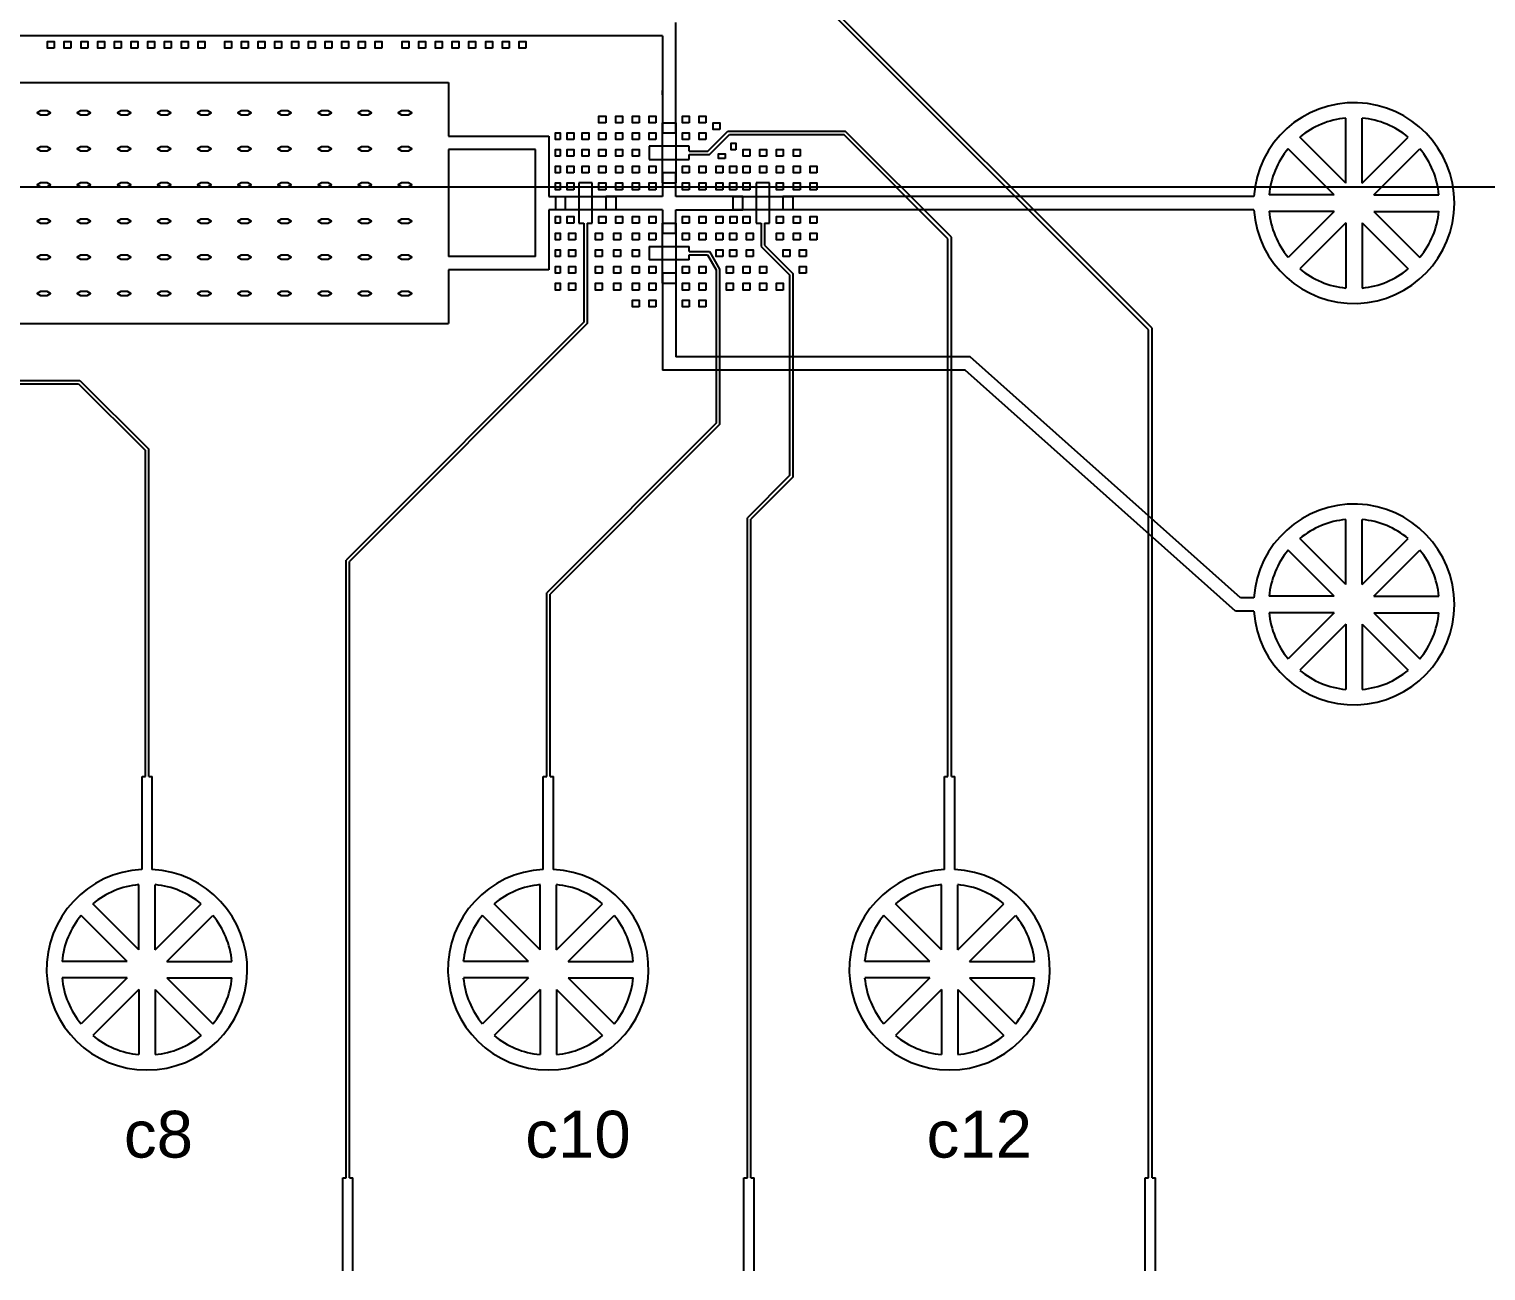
# Model space of a CAD drawing. Extents: x 1828 to 103828, y 11639 to 113639.
# Drawn here: x 53018 to 63908, y 75539 to 84819 of the extents above; entities that cross this region are included whole.
import ezdxf

# ---------------------------------------------------------------- set-up
doc = ezdxf.new("R2010")
doc.units = 13
for name, color, linetype in [('Control - FILL', 40, 'Continuous'), ('Control - SU8', 10, 'Continuous'), ('Flow - AZ50', 80, 'Continuous'), ('Flow - FILL', 131, 'Continuous'), ('Flow - SU8', 140, 'Continuous'), ('OPAQUE', 10, 'Continuous')]:
    doc.layers.add(name, color=color, linetype=linetype)
doc.styles.get("Standard").update_dxf_attribs({"font": 'arial.ttf', "height": 250})

msp = doc.modelspace()

# ---------------------------------------------------------------- linework, layer by layer
msp.add_line((1828, 83639), (103828, 83639))
at = {"layer": 'Control - FILL'}
for p, q in [((53838, 77938), (53838, 78424)), ((53961, 77938), (53961, 78424)), ((56838, 77938), (56838, 78424)), ((56961, 77938), (56961, 78424)), ((59838, 77938), (59838, 78424)), ((59961, 77938), (59961, 78424)), ((53751, 77851), (53407, 78195)), ((53838, 77938), (53494, 78282)), ((53961, 77938), (54305, 78282)), ((54047, 77851), (54391, 78195)), ((56751, 77851), (56407, 78195)), ((56838, 77938), (56494, 78282)), ((56961, 77938), (57305, 78282)), ((57047, 77851), (57391, 78195)), ((59751, 77851), (59407, 78195)), ((59838, 77938), (59494, 78282)), ((59961, 77938), (60305, 78282)), ((60047, 77851), (60391, 78195)), ((53751, 77851), (53265, 77851)), ((54047, 77851), (54534, 77851)), ((56751, 77851), (56265, 77851)), ((57047, 77851), (57534, 77851)), ((59751, 77851), (59265, 77851)), ((60047, 77851), (60534, 77851)), ((53751, 77728), (53265, 77728)), ((53751, 77728), (53407, 77384)), ((53838, 77642), (53494, 77298)), ((53838, 77642), (53838, 77155)), ((53961, 77642), (53961, 77155)), ((53961, 77642), (54305, 77298)), ((54047, 77728), (54534, 77728)), ((54047, 77728), (54391, 77384)), ((56751, 77728), (56265, 77728)), ((56751, 77728), (56407, 77384)), ((56838, 77642), (56494, 77298)), ((56838, 77642), (56838, 77155)), ((56961, 77642), (56961, 77155)), ((56961, 77642), (57305, 77298)), ((57047, 77728), (57534, 77728)), ((57047, 77728), (57391, 77384)), ((59751, 77728), (59265, 77728)), ((59751, 77728), (59407, 77384)), ((59838, 77642), (59494, 77298)), ((59838, 77642), (59838, 77155)), ((59961, 77642), (59961, 77155)), ((59961, 77642), (60305, 77298)), ((60047, 77728), (60534, 77728)), ((60047, 77728), (60391, 77384))]:
    msp.add_line(p, q, dxfattribs=at)
for centre, start, end in [((53899, 77790), 95.5177, 129.4823), ((53899, 77790), 50.5177, 84.4823), ((56899, 77790), 95.5177, 129.4823), ((56899, 77790), 50.5177, 84.4823), ((59899, 77790), 95.5177, 129.4823), ((59899, 77790), 50.5177, 84.4823), ((53899, 77790), 140.5177, 174.4823), ((53899, 77790), 5.5177, 39.4823), ((56899, 77790), 140.5177, 174.4823), ((56899, 77790), 5.5177, 39.4823), ((59899, 77790), 140.5177, 174.4823), ((59899, 77790), 5.5177, 39.4823), ((53899, 77790), 185.5177, 219.4823), ((53899, 77790), 320.5177, 354.4823), ((56899, 77790), 185.5177, 219.4823), ((56899, 77790), 320.5177, 354.4823), ((59899, 77790), 185.5177, 219.4823), ((59899, 77790), 320.5177, 354.4823), ((53899, 77790), 230.5177, 264.4823), ((53899, 77790), 275.5177, 309.4823), ((56899, 77790), 230.5177, 264.4823), ((56899, 77790), 275.5177, 309.4823), ((59899, 77790), 230.5177, 264.4823), ((59899, 77790), 275.5177, 309.4823)]:
    msp.add_arc(centre, 638, start, end, dxfattribs=at)
at = {"layer": 'Control - SU8'}
for p, q in [((61387, 82572), (58240, 85719)), ((61412, 82583), (58265, 85729)), ((58092, 83906), (58242, 84056)), ((58103, 83881), (58253, 84031)), ((58242, 84056), (59118, 84056)), ((58253, 84031), (59108, 84031)), ((59887, 83252), (59108, 84031)), ((59912, 83263), (59118, 84056)), ((57953, 83944), (57653, 83944)), ((57653, 83944), (57653, 83844)), ((57953, 83906), (57953, 83944)), ((57953, 83906), (58092, 83906)), ((57953, 83844), (57953, 83881)), ((57953, 83881), (58103, 83881)), ((57653, 83844), (57953, 83844)), ((57228, 83669), (57128, 83669)), ((57128, 83669), (57128, 83369)), ((57228, 83369), (57228, 83669)), ((58553, 83669), (58453, 83669)), ((58453, 83669), (58453, 83369)), ((58553, 83369), (58553, 83669)), ((57128, 83369), (57165, 83369)), ((57165, 83369), (57165, 82629)), ((57190, 83369), (57228, 83369)), ((57190, 83369), (57190, 82619)), ((58453, 83369), (58490, 83369)), ((58490, 83369), (58490, 83194)), ((58515, 83369), (58553, 83369)), ((58515, 83369), (58515, 83204)), ((58515, 83204), (58727, 82992)), ((59887, 79234), (59887, 83252)), ((59912, 79234), (59912, 83263)), ((57653, 83194), (57953, 83194)), ((57653, 83194), (57653, 83094)), ((57953, 83094), (57653, 83094)), ((57953, 83156), (57953, 83194)), ((57953, 83156), (58103, 83156)), ((57953, 83094), (57953, 83131)), ((57953, 83131), (58088, 83131)), ((58088, 83131), (58153, 83020)), ((58103, 83156), (58178, 83026)), ((58490, 83194), (58702, 82982)), ((58153, 83020), (58153, 81873)), ((58178, 83026), (58178, 81863)), ((58702, 82982), (58702, 81482)), ((58727, 82992), (58727, 81471)), ((57165, 82629), (55387, 80851)), ((57190, 82619), (55412, 80840)), ((61387, 76234), (61387, 82572)), ((61412, 76234), (61412, 82583)), ((49565, 82169), (53387, 82169)), ((49576, 82194), (53397, 82194)), ((53387, 82169), (53887, 81669)), ((53397, 82194), (53912, 81679)), ((58153, 81873), (56887, 80607)), ((58178, 81863), (56912, 80597)), ((53912, 79234), (53912, 81679)), ((53887, 79234), (53887, 81669)), ((58702, 81482), (58387, 81166)), ((58727, 81471), (58412, 81156)), ((58387, 76234), (58387, 81166)), ((58412, 76234), (58412, 81156)), ((55387, 76234), (55387, 80851)), ((55412, 76234), (55412, 80840)), ((56887, 79234), (56887, 80607)), ((56912, 79234), (56912, 80597)), ((53862, 79234), (53887, 79234)), ((53862, 78539), (53862, 79234)), ((53912, 79234), (53937, 79234)), ((53937, 78539), (53937, 79234)), ((56862, 79234), (56887, 79234)), ((56862, 78539), (56862, 79234)), ((56912, 79234), (56937, 79234)), ((56937, 78539), (56937, 79234)), ((59862, 79234), (59887, 79234)), ((59862, 78539), (59862, 79234)), ((59912, 79234), (59937, 79234)), ((59937, 78539), (59937, 79234)), ((55362, 76234), (55387, 76234)), ((55362, 75539), (55362, 76234)), ((55412, 76234), (55437, 76234)), ((55437, 75539), (55437, 76234)), ((58362, 76234), (58387, 76234)), ((58362, 75539), (58362, 76234)), ((58412, 76234), (58437, 76234)), ((58437, 75539), (58437, 76234)), ((61362, 76234), (61387, 76234)), ((61362, 75539), (61362, 76234)), ((61412, 76234), (61437, 76234)), ((61437, 75539), (61437, 76234))]:
    msp.add_line(p, q, dxfattribs=at)
for centre in [(53899, 77790), (56899, 77790), (59899, 77790)]:
    msp.add_arc(centre, 750, 92.866, 87.134, dxfattribs=at)
at = {"layer": 'Flow - AZ50'}
for p, q in [((57753, 83669), (57753, 84119)), ((57753, 84119), (57853, 84119)), ((57853, 84119), (57853, 83669)), ((57753, 83669), (57853, 83669)), ((56953, 83569), (57403, 83569)), ((56953, 83569), (56953, 83469)), ((57403, 83569), (57403, 83469)), ((58278, 83569), (58728, 83569)), ((58278, 83569), (58278, 83469)), ((58728, 83569), (58728, 83469)), ((57403, 83469), (56953, 83469)), ((58728, 83469), (58278, 83469)), ((57753, 82919), (57753, 83369)), ((57753, 83369), (57853, 83369)), ((57853, 83369), (57853, 82919)), ((57753, 82919), (57853, 82919))]:
    msp.add_line(p, q, dxfattribs=at)
at = {"layer": 'Flow - FILL'}
for p, q in [((62861, 83667), (62861, 84153)), ((62984, 83667), (62984, 84153)), ((62861, 83667), (62517, 84011)), ((62984, 83667), (63328, 84011)), ((62774, 83580), (62430, 83924)), ((63070, 83580), (63414, 83924)), ((62774, 83580), (62288, 83580)), ((63070, 83580), (63557, 83580)), ((62774, 83457), (62288, 83457)), ((62774, 83457), (62430, 83113)), ((63070, 83457), (63557, 83457)), ((63070, 83457), (63414, 83113)), ((62861, 83371), (62517, 83027)), ((62861, 83371), (62861, 82884)), ((62984, 83371), (62984, 82884)), ((62984, 83371), (63328, 83027)), ((62861, 80667), (62861, 81153)), ((62984, 80667), (62984, 81153)), ((62774, 80580), (62430, 80924)), ((62861, 80667), (62517, 81011)), ((62984, 80667), (63328, 81011)), ((63070, 80580), (63414, 80924)), ((62774, 80580), (62288, 80580)), ((63070, 80580), (63557, 80580)), ((62774, 80457), (62288, 80457)), ((62774, 80457), (62430, 80113)), ((62861, 80371), (62517, 80027)), ((62861, 80371), (62861, 79884)), ((62984, 80371), (62984, 79884)), ((62984, 80371), (63328, 80027)), ((63070, 80457), (63557, 80457)), ((63070, 80457), (63414, 80113))]:
    msp.add_line(p, q, dxfattribs=at)
for points in [[(53206, 84676), (53156, 84676), (53156, 84726), (53206, 84726)], [(53331, 84676), (53281, 84676), (53281, 84726), (53331, 84726)], [(53456, 84676), (53406, 84676), (53406, 84726), (53456, 84726)], [(53581, 84676), (53531, 84676), (53531, 84726), (53581, 84726)], [(53706, 84676), (53656, 84676), (53656, 84726), (53706, 84726)], [(53831, 84676), (53781, 84676), (53781, 84726), (53831, 84726)], [(53956, 84676), (53906, 84676), (53906, 84726), (53956, 84726)], [(54081, 84676), (54031, 84676), (54031, 84726), (54081, 84726)], [(54206, 84676), (54156, 84676), (54156, 84726), (54206, 84726)], [(54331, 84676), (54281, 84676), (54281, 84726), (54331, 84726)], [(54531, 84676), (54481, 84676), (54481, 84726), (54531, 84726)], [(54656, 84676), (54606, 84676), (54606, 84726), (54656, 84726)], [(54781, 84676), (54731, 84676), (54731, 84726), (54781, 84726)], [(54906, 84676), (54856, 84676), (54856, 84726), (54906, 84726)], [(55031, 84676), (54981, 84676), (54981, 84726), (55031, 84726)], [(55156, 84676), (55106, 84676), (55106, 84726), (55156, 84726)], [(55281, 84676), (55231, 84676), (55231, 84726), (55281, 84726)], [(55406, 84676), (55356, 84676), (55356, 84726), (55406, 84726)], [(55531, 84676), (55481, 84676), (55481, 84726), (55531, 84726)], [(55656, 84676), (55606, 84676), (55606, 84726), (55656, 84726)], [(55856, 84676), (55806, 84676), (55806, 84726), (55856, 84726)], [(55981, 84676), (55931, 84676), (55931, 84726), (55981, 84726)], [(56106, 84676), (56056, 84676), (56056, 84726), (56106, 84726)], [(56231, 84676), (56181, 84676), (56181, 84726), (56231, 84726)], [(56356, 84676), (56306, 84676), (56306, 84726), (56356, 84726)], [(56481, 84676), (56431, 84676), (56431, 84726), (56481, 84726)], [(56606, 84676), (56556, 84676), (56556, 84726), (56606, 84726)], [(56731, 84676), (56681, 84676), (56681, 84726), (56731, 84726)], [(53103, 84179), (53153, 84179), (53178, 84194), (53178, 84194), (53153, 84209), (53103, 84209), (53078, 84194), (53078, 84194)], [(53403, 84179), (53453, 84179), (53478, 84194), (53478, 84194), (53453, 84209), (53403, 84209), (53378, 84194), (53378, 84194)], [(53703, 84179), (53753, 84179), (53778, 84194), (53778, 84194), (53753, 84209), (53703, 84209), (53678, 84194), (53678, 84194)], [(54003, 84179), (54053, 84179), (54078, 84194), (54078, 84194), (54053, 84209), (54003, 84209), (53978, 84194), (53978, 84194)], [(54303, 84179), (54353, 84179), (54378, 84194), (54378, 84194), (54353, 84209), (54303, 84209), (54278, 84194), (54278, 84194)], [(54603, 84179), (54653, 84179), (54678, 84194), (54678, 84194), (54653, 84209), (54603, 84209), (54578, 84194), (54578, 84194)], [(54903, 84179), (54953, 84179), (54978, 84194), (54978, 84194), (54953, 84209), (54903, 84209), (54878, 84194), (54878, 84194)], [(55203, 84179), (55253, 84179), (55278, 84194), (55278, 84194), (55253, 84209), (55203, 84209), (55178, 84194), (55178, 84194)], [(55503, 84179), (55553, 84179), (55578, 84194), (55578, 84194), (55553, 84209), (55503, 84209), (55478, 84194), (55478, 84194)], [(55803, 84179), (55853, 84179), (55878, 84194), (55878, 84194), (55853, 84209), (55803, 84209), (55778, 84194), (55778, 84194)], [(57328, 84119), (57278, 84119), (57278, 84169), (57328, 84169)], [(57453, 84119), (57403, 84119), (57403, 84169), (57453, 84169)], [(57578, 84119), (57528, 84119), (57528, 84169), (57578, 84169)], [(57703, 84119), (57653, 84119), (57653, 84169), (57703, 84169)], [(57953, 84119), (57903, 84119), (57903, 84169), (57953, 84169)], [(58078, 84119), (58028, 84119), (58028, 84169), (58078, 84169)], [(58182, 84068), (58132, 84068), (58132, 84118), (58182, 84118)], [(56988, 83994), (56953, 83994), (56953, 84044), (56988, 84044)], [(57090, 83994), (57040, 83994), (57040, 84044), (57090, 84044)], [(57203, 83994), (57153, 83994), (57153, 84044), (57203, 84044)], [(57328, 83994), (57278, 83994), (57278, 84044), (57328, 84044)], [(57453, 83994), (57403, 83994), (57403, 84044), (57453, 84044)], [(57578, 83994), (57528, 83994), (57528, 84044), (57578, 84044)], [(57703, 83994), (57653, 83994), (57653, 84044), (57703, 84044)], [(57953, 83994), (57903, 83994), (57903, 84044), (57953, 84044)], [(58078, 83994), (58028, 83994), (58028, 84044), (58078, 84044)], [(58300, 83916), (58265, 83916), (58265, 83966), (58300, 83966)], [(53103, 83909), (53153, 83909), (53178, 83924), (53178, 83924), (53153, 83939), (53103, 83939), (53078, 83924), (53078, 83924)], [(53403, 83909), (53453, 83909), (53478, 83924), (53478, 83924), (53453, 83939), (53403, 83939), (53378, 83924), (53378, 83924)], [(53703, 83909), (53753, 83909), (53778, 83924), (53778, 83924), (53753, 83939), (53703, 83939), (53678, 83924), (53678, 83924)], [(54003, 83909), (54053, 83909), (54078, 83924), (54078, 83924), (54053, 83939), (54003, 83939), (53978, 83924), (53978, 83924)], [(54303, 83909), (54353, 83909), (54378, 83924), (54378, 83924), (54353, 83939), (54303, 83939), (54278, 83924), (54278, 83924)], [(54603, 83909), (54653, 83909), (54678, 83924), (54678, 83924), (54653, 83939), (54603, 83939), (54578, 83924), (54578, 83924)], [(54903, 83909), (54953, 83909), (54978, 83924), (54978, 83924), (54953, 83939), (54903, 83939), (54878, 83924), (54878, 83924)], [(55203, 83909), (55253, 83909), (55278, 83924), (55278, 83924), (55253, 83939), (55203, 83939), (55178, 83924), (55178, 83924)], [(55503, 83909), (55553, 83909), (55578, 83924), (55578, 83924), (55553, 83939), (55503, 83939), (55478, 83924), (55478, 83924)], [(55803, 83909), (55853, 83909), (55878, 83924), (55878, 83924), (55853, 83939), (55803, 83939), (55778, 83924), (55778, 83924)], [(56988, 83869), (56953, 83869), (56953, 83919), (56988, 83919)], [(57090, 83869), (57040, 83869), (57040, 83919), (57090, 83919)], [(57203, 83869), (57153, 83869), (57153, 83919), (57203, 83919)], [(57328, 83869), (57278, 83869), (57278, 83919), (57328, 83919)], [(57453, 83869), (57403, 83869), (57403, 83919), (57453, 83919)], [(57578, 83869), (57528, 83869), (57528, 83919), (57578, 83919)], [(58221, 83851), (58171, 83851), (58171, 83886), (58221, 83886)], [(58406, 83869), (58356, 83869), (58356, 83919), (58406, 83919)], [(58531, 83869), (58481, 83869), (58481, 83919), (58531, 83919)], [(58656, 83869), (58606, 83869), (58606, 83919), (58656, 83919)], [(58781, 83869), (58731, 83869), (58731, 83919), (58781, 83919)], [(56988, 83744), (56953, 83744), (56953, 83794), (56988, 83794)], [(57090, 83744), (57040, 83744), (57040, 83794), (57090, 83794)], [(57203, 83744), (57153, 83744), (57153, 83794), (57203, 83794)], [(57328, 83744), (57278, 83744), (57278, 83794), (57328, 83794)], [(57453, 83744), (57403, 83744), (57403, 83794), (57453, 83794)], [(57578, 83744), (57528, 83744), (57528, 83794), (57578, 83794)], [(57703, 83744), (57653, 83744), (57653, 83794), (57703, 83794)], [(57953, 83744), (57903, 83744), (57903, 83794), (57953, 83794)], [(58078, 83744), (58028, 83744), (58028, 83794), (58078, 83794)], [(58203, 83744), (58153, 83744), (58153, 83794), (58203, 83794)], [(58305, 83744), (58255, 83744), (58255, 83794), (58305, 83794)], [(58406, 83744), (58356, 83744), (58356, 83794), (58406, 83794)], [(58531, 83744), (58481, 83744), (58481, 83794), (58531, 83794)], [(58656, 83744), (58606, 83744), (58606, 83794), (58656, 83794)], [(58781, 83744), (58731, 83744), (58731, 83794), (58781, 83794)], [(58906, 83744), (58856, 83744), (58856, 83794), (58906, 83794)], [(53103, 83639), (53153, 83639), (53178, 83654), (53178, 83654), (53153, 83669), (53103, 83669), (53078, 83654), (53078, 83654)], [(53403, 83639), (53453, 83639), (53478, 83654), (53478, 83654), (53453, 83669), (53403, 83669), (53378, 83654), (53378, 83654)], [(53703, 83639), (53753, 83639), (53778, 83654), (53778, 83654), (53753, 83669), (53703, 83669), (53678, 83654), (53678, 83654)], [(54003, 83639), (54053, 83639), (54078, 83654), (54078, 83654), (54053, 83669), (54003, 83669), (53978, 83654), (53978, 83654)], [(54303, 83639), (54353, 83639), (54378, 83654), (54378, 83654), (54353, 83669), (54303, 83669), (54278, 83654), (54278, 83654)], [(54603, 83639), (54653, 83639), (54678, 83654), (54678, 83654), (54653, 83669), (54603, 83669), (54578, 83654), (54578, 83654)], [(54903, 83639), (54953, 83639), (54978, 83654), (54978, 83654), (54953, 83669), (54903, 83669), (54878, 83654), (54878, 83654)], [(55203, 83639), (55253, 83639), (55278, 83654), (55278, 83654), (55253, 83669), (55203, 83669), (55178, 83654), (55178, 83654)], [(55503, 83639), (55553, 83639), (55578, 83654), (55578, 83654), (55553, 83669), (55503, 83669), (55478, 83654), (55478, 83654)], [(55803, 83639), (55853, 83639), (55878, 83654), (55878, 83654), (55853, 83669), (55803, 83669), (55778, 83654), (55778, 83654)], [(56988, 83619), (56953, 83619), (56953, 83669), (56988, 83669)], [(57090, 83619), (57040, 83619), (57040, 83669), (57090, 83669)], [(57328, 83619), (57278, 83619), (57278, 83669), (57328, 83669)], [(57453, 83619), (57403, 83619), (57403, 83669), (57453, 83669)], [(57578, 83619), (57528, 83619), (57528, 83669), (57578, 83669)], [(57703, 83619), (57653, 83619), (57653, 83669), (57703, 83669)], [(57953, 83619), (57903, 83619), (57903, 83669), (57953, 83669)], [(58078, 83619), (58028, 83619), (58028, 83669), (58078, 83669)], [(58203, 83619), (58153, 83619), (58153, 83669), (58203, 83669)], [(58305, 83619), (58255, 83619), (58255, 83669), (58305, 83669)], [(58406, 83619), (58356, 83619), (58356, 83669), (58406, 83669)], [(58656, 83619), (58606, 83619), (58606, 83669), (58656, 83669)], [(58781, 83619), (58731, 83619), (58731, 83669), (58781, 83669)], [(58906, 83619), (58856, 83619), (58856, 83669), (58906, 83669)], [(56988, 83369), (56953, 83369), (56953, 83419), (56988, 83419)], [(57090, 83369), (57040, 83369), (57040, 83419), (57090, 83419)], [(57328, 83369), (57278, 83369), (57278, 83419), (57328, 83419)], [(57453, 83369), (57403, 83369), (57403, 83419), (57453, 83419)], [(57578, 83369), (57528, 83369), (57528, 83419), (57578, 83419)], [(57703, 83369), (57653, 83369), (57653, 83419), (57703, 83419)], [(57953, 83369), (57903, 83369), (57903, 83419), (57953, 83419)], [(58078, 83369), (58028, 83369), (58028, 83419), (58078, 83419)], [(58203, 83369), (58153, 83369), (58153, 83419), (58203, 83419)], [(58308, 83369), (58258, 83369), (58258, 83419), (58308, 83419)], [(58406, 83369), (58356, 83369), (58356, 83419), (58406, 83419)], [(58656, 83369), (58606, 83369), (58606, 83419), (58656, 83419)], [(58781, 83369), (58731, 83369), (58731, 83419), (58781, 83419)], [(58906, 83369), (58856, 83369), (58856, 83419), (58906, 83419)], [(53103, 83369), (53153, 83369), (53178, 83384), (53178, 83384), (53153, 83399), (53103, 83399), (53078, 83384), (53078, 83384)], [(53403, 83369), (53453, 83369), (53478, 83384), (53478, 83384), (53453, 83399), (53403, 83399), (53378, 83384), (53378, 83384)], [(53703, 83369), (53753, 83369), (53778, 83384), (53778, 83384), (53753, 83399), (53703, 83399), (53678, 83384), (53678, 83384)], [(54003, 83369), (54053, 83369), (54078, 83384), (54078, 83384), (54053, 83399), (54003, 83399), (53978, 83384), (53978, 83384)], [(54303, 83369), (54353, 83369), (54378, 83384), (54378, 83384), (54353, 83399), (54303, 83399), (54278, 83384), (54278, 83384)], [(54603, 83369), (54653, 83369), (54678, 83384), (54678, 83384), (54653, 83399), (54603, 83399), (54578, 83384), (54578, 83384)], [(54903, 83369), (54953, 83369), (54978, 83384), (54978, 83384), (54953, 83399), (54903, 83399), (54878, 83384), (54878, 83384)], [(55203, 83369), (55253, 83369), (55278, 83384), (55278, 83384), (55253, 83399), (55203, 83399), (55178, 83384), (55178, 83384)], [(55503, 83369), (55553, 83369), (55578, 83384), (55578, 83384), (55553, 83399), (55503, 83399), (55478, 83384), (55478, 83384)], [(55803, 83369), (55853, 83369), (55878, 83384), (55878, 83384), (55853, 83399), (55803, 83399), (55778, 83384), (55778, 83384)], [(56988, 83244), (56953, 83244), (56953, 83294), (56988, 83294)], [(57103, 83244), (57053, 83244), (57053, 83294), (57103, 83294)], [(57303, 83244), (57253, 83244), (57253, 83294), (57303, 83294)], [(57440, 83244), (57390, 83244), (57390, 83294), (57440, 83294)], [(57578, 83244), (57528, 83244), (57528, 83294), (57578, 83294)], [(57703, 83244), (57653, 83244), (57653, 83294), (57703, 83294)], [(57953, 83244), (57903, 83244), (57903, 83294), (57953, 83294)], [(58078, 83244), (58028, 83244), (58028, 83294), (58078, 83294)], [(58203, 83244), (58153, 83244), (58153, 83294), (58203, 83294)], [(58305, 83244), (58255, 83244), (58255, 83294), (58305, 83294)], [(58430, 83244), (58380, 83244), (58380, 83294), (58430, 83294)], [(58656, 83244), (58606, 83244), (58606, 83294), (58656, 83294)], [(58781, 83244), (58731, 83244), (58731, 83294), (58781, 83294)], [(58906, 83244), (58856, 83244), (58856, 83294), (58906, 83294)], [(53103, 83099), (53153, 83099), (53178, 83114), (53178, 83114), (53153, 83129), (53103, 83129), (53078, 83114), (53078, 83114)], [(53403, 83099), (53453, 83099), (53478, 83114), (53478, 83114), (53453, 83129), (53403, 83129), (53378, 83114), (53378, 83114)], [(53703, 83099), (53753, 83099), (53778, 83114), (53778, 83114), (53753, 83129), (53703, 83129), (53678, 83114), (53678, 83114)], [(54003, 83099), (54053, 83099), (54078, 83114), (54078, 83114), (54053, 83129), (54003, 83129), (53978, 83114), (53978, 83114)], [(54303, 83099), (54353, 83099), (54378, 83114), (54378, 83114), (54353, 83129), (54303, 83129), (54278, 83114), (54278, 83114)], [(54603, 83099), (54653, 83099), (54678, 83114), (54678, 83114), (54653, 83129), (54603, 83129), (54578, 83114), (54578, 83114)], [(54903, 83099), (54953, 83099), (54978, 83114), (54978, 83114), (54953, 83129), (54903, 83129), (54878, 83114), (54878, 83114)], [(55203, 83099), (55253, 83099), (55278, 83114), (55278, 83114), (55253, 83129), (55203, 83129), (55178, 83114), (55178, 83114)], [(55503, 83099), (55553, 83099), (55578, 83114), (55578, 83114), (55553, 83129), (55503, 83129), (55478, 83114), (55478, 83114)], [(55803, 83099), (55853, 83099), (55878, 83114), (55878, 83114), (55853, 83129), (55803, 83129), (55778, 83114), (55778, 83114)], [(56988, 83119), (56953, 83119), (56953, 83169), (56988, 83169)], [(57103, 83119), (57053, 83119), (57053, 83169), (57103, 83169)], [(57303, 83119), (57253, 83119), (57253, 83169), (57303, 83169)], [(57440, 83119), (57390, 83119), (57390, 83169), (57440, 83169)], [(57578, 83119), (57528, 83119), (57528, 83169), (57578, 83169)], [(58203, 83119), (58153, 83119), (58153, 83169), (58203, 83169)], [(58305, 83119), (58255, 83119), (58255, 83169), (58305, 83169)], [(58430, 83119), (58380, 83119), (58380, 83169), (58430, 83169)], [(58704, 83119), (58654, 83119), (58654, 83169), (58704, 83169)], [(58827, 83119), (58777, 83119), (58777, 83169), (58827, 83169)], [(56988, 82994), (56953, 82994), (56953, 83044), (56988, 83044)], [(57103, 82994), (57053, 82994), (57053, 83044), (57103, 83044)], [(57303, 82994), (57253, 82994), (57253, 83044), (57303, 83044)], [(57440, 82994), (57390, 82994), (57390, 83044), (57440, 83044)], [(57578, 82994), (57528, 82994), (57528, 83044), (57578, 83044)], [(57703, 82994), (57653, 82994), (57653, 83044), (57703, 83044)], [(57953, 82994), (57903, 82994), (57903, 83044), (57953, 83044)], [(58078, 82994), (58028, 82994), (58028, 83044), (58078, 83044)], [(58281, 82994), (58231, 82994), (58231, 83044), (58281, 83044)], [(58406, 82994), (58356, 82994), (58356, 83044), (58406, 83044)], [(58531, 82994), (58481, 82994), (58481, 83044), (58531, 83044)], [(58827, 82994), (58777, 82994), (58777, 83044), (58827, 83044)], [(56988, 82869), (56953, 82869), (56953, 82919), (56988, 82919)], [(57103, 82869), (57053, 82869), (57053, 82919), (57103, 82919)], [(57303, 82869), (57253, 82869), (57253, 82919), (57303, 82919)], [(57440, 82869), (57390, 82869), (57390, 82919), (57440, 82919)], [(57578, 82869), (57528, 82869), (57528, 82919), (57578, 82919)], [(57703, 82869), (57653, 82869), (57653, 82919), (57703, 82919)], [(57953, 82869), (57903, 82869), (57903, 82919), (57953, 82919)], [(58078, 82869), (58028, 82869), (58028, 82919), (58078, 82919)], [(58281, 82869), (58231, 82869), (58231, 82919), (58281, 82919)], [(58406, 82869), (58356, 82869), (58356, 82919), (58406, 82919)], [(58531, 82869), (58481, 82869), (58481, 82919), (58531, 82919)], [(58656, 82869), (58606, 82869), (58606, 82919), (58656, 82919)], [(53103, 82829), (53153, 82829), (53178, 82844), (53178, 82844), (53153, 82859), (53103, 82859), (53078, 82844), (53078, 82844)], [(53403, 82829), (53453, 82829), (53478, 82844), (53478, 82844), (53453, 82859), (53403, 82859), (53378, 82844), (53378, 82844)], [(53703, 82829), (53753, 82829), (53778, 82844), (53778, 82844), (53753, 82859), (53703, 82859), (53678, 82844), (53678, 82844)], [(54003, 82829), (54053, 82829), (54078, 82844), (54078, 82844), (54053, 82859), (54003, 82859), (53978, 82844), (53978, 82844)], [(54303, 82829), (54353, 82829), (54378, 82844), (54378, 82844), (54353, 82859), (54303, 82859), (54278, 82844), (54278, 82844)], [(54603, 82829), (54653, 82829), (54678, 82844), (54678, 82844), (54653, 82859), (54603, 82859), (54578, 82844), (54578, 82844)], [(54903, 82829), (54953, 82829), (54978, 82844), (54978, 82844), (54953, 82859), (54903, 82859), (54878, 82844), (54878, 82844)], [(55203, 82829), (55253, 82829), (55278, 82844), (55278, 82844), (55253, 82859), (55203, 82859), (55178, 82844), (55178, 82844)], [(55503, 82829), (55553, 82829), (55578, 82844), (55578, 82844), (55553, 82859), (55503, 82859), (55478, 82844), (55478, 82844)], [(55803, 82829), (55853, 82829), (55878, 82844), (55878, 82844), (55853, 82859), (55803, 82859), (55778, 82844), (55778, 82844)], [(57578, 82744), (57528, 82744), (57528, 82794), (57578, 82794)], [(57703, 82744), (57653, 82744), (57653, 82794), (57703, 82794)], [(57953, 82744), (57903, 82744), (57903, 82794), (57953, 82794)], [(58078, 82744), (58028, 82744), (58028, 82794), (58078, 82794)]]:
    msp.add_lwpolyline(points, close=True, dxfattribs=at)
for centre, start, end in [((62922, 83519), 95.5177, 129.4823), ((62922, 83519), 50.5177, 84.4823), ((62922, 83519), 140.5177, 174.4823), ((62922, 83519), 5.5177, 39.4823), ((62922, 83519), 185.5177, 219.4823), ((62922, 83519), 320.5177, 354.4823), ((62922, 83519), 230.5177, 264.4823), ((62922, 83519), 275.5177, 309.4823), ((62922, 80519), 95.5177, 129.4823), ((62922, 80519), 50.5177, 84.4823), ((62922, 80519), 140.5177, 174.4823), ((62922, 80519), 5.5177, 39.4823), ((62922, 80519), 185.5177, 219.4823), ((62922, 80519), 320.5177, 354.4823), ((62922, 80519), 230.5177, 264.4823), ((62922, 80519), 275.5177, 309.4823)]:
    msp.add_arc(centre, 638, start, end, dxfattribs=at)
at = {"layer": 'Flow - SU8'}
for p, q in [((57853, 84044), (57853, 84869)), ((57753, 84769), (47753, 84769)), ((57753, 84769), (57753, 84044)), ((49803, 84419), (56153, 84419)), ((56153, 84419), (56153, 84019)), ((57753, 84329), (57753, 84359)), ((56153, 84019), (56903, 84019)), ((56903, 84019), (56903, 83569)), ((57753, 84044), (57853, 84044)), ((56153, 83919), (56153, 83119)), ((56803, 83919), (56153, 83919)), ((56803, 83119), (56803, 83919)), ((57853, 83744), (57753, 83744)), ((57753, 83744), (57753, 83569)), ((57853, 83569), (57853, 83744)), ((56903, 83569), (57028, 83569)), ((57028, 83469), (57028, 83569)), ((57328, 83569), (57328, 83469)), ((57753, 83569), (57328, 83569)), ((58353, 83569), (57853, 83569)), ((58353, 83469), (58353, 83569)), ((58653, 83569), (58653, 83469)), ((62174, 83569), (58653, 83569)), ((56903, 83469), (56903, 83019)), ((57028, 83469), (56903, 83469)), ((57753, 83469), (57328, 83469)), ((57753, 83469), (57753, 83294)), ((57853, 83469), (58353, 83469)), ((57853, 83294), (57853, 83469)), ((62174, 83469), (58653, 83469)), ((57753, 83294), (57853, 83294)), ((56803, 83119), (56153, 83119)), ((56153, 83019), (56153, 82619)), ((56903, 83019), (56153, 83019)), ((57853, 82994), (57753, 82994)), ((57753, 82994), (57753, 82269)), ((57853, 82994), (57853, 82369)), ((49803, 82619), (56153, 82619)), ((60053, 82369), (57853, 82369)), ((62073, 80569), (60053, 82369)), ((60015, 82269), (57753, 82269)), ((62035, 80469), (60015, 82269)), ((62174, 80569), (62073, 80569)), ((62174, 80469), (62035, 80469))]:
    msp.add_line(p, q, dxfattribs=at)
for centre in [(62922, 83519), (62922, 80519)]:
    msp.add_arc(centre, 750, 183.8226, 176.1774, dxfattribs=at)
at = {"layer": 'OPAQUE'}
msp.add_circle((52828, 62639), 51000, dxfattribs=at)

# ---------------------------------------------------------------- texts
at = {"layer": 'Control - SU8', "char_height": 350, "attachment_point": 1}
for s, insert in [('c8', (53727, 76735)), ('c10', (56727, 76735)), ('c12', (59727, 76735))]:
    msp.add_mtext_dynamic_manual_height_columns(s, width=6.63, gutter_width=12.5, heights=[0], dxfattribs=dict(at, insert=insert))

doc.saveas('drawing.dxf')
